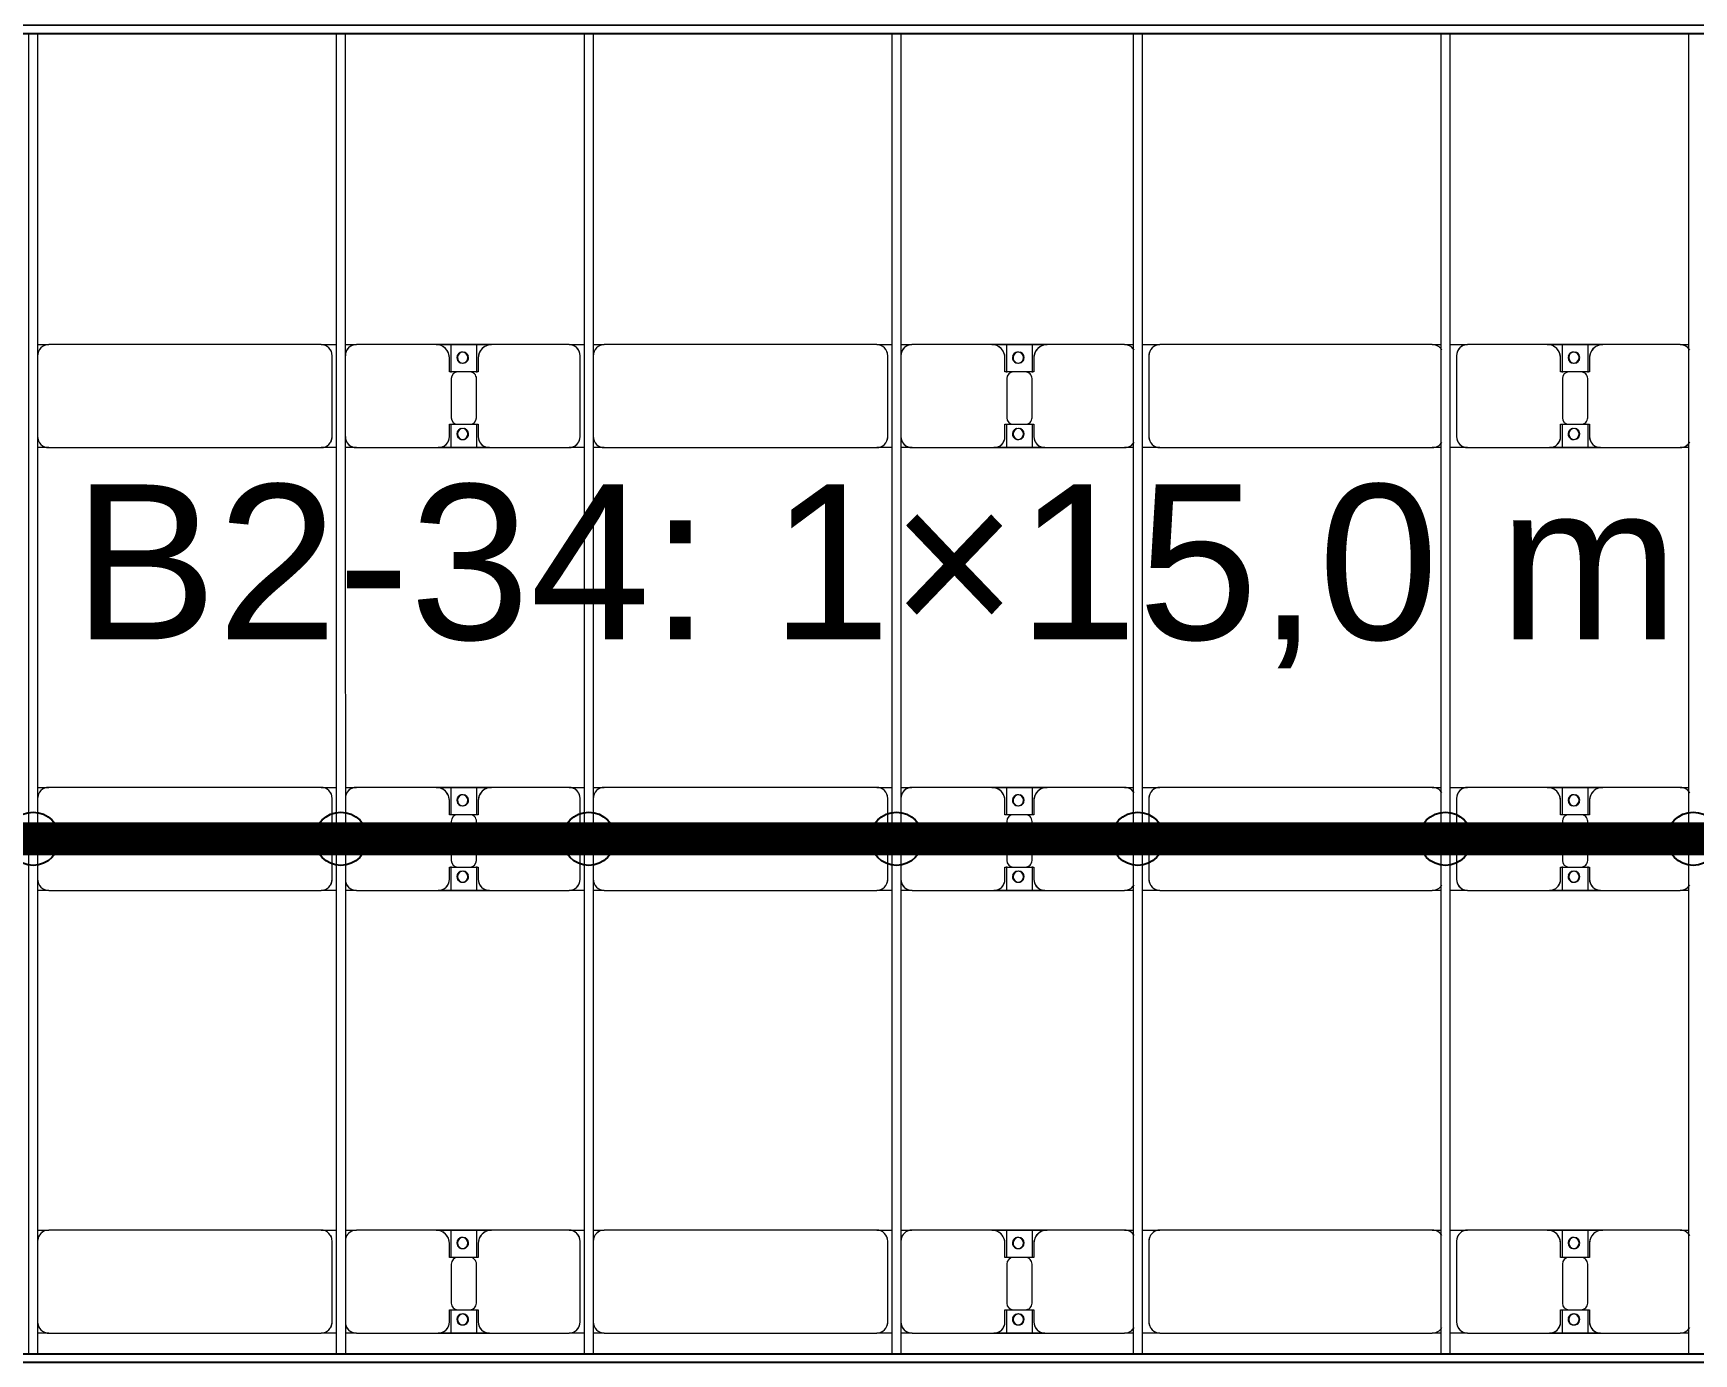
# Model space of a CAD drawing. Header units: millimetres. Extents: x -248177 to 167033, y 156986 to 268923.
# Drawn here: x -236613 to -229111, y 196419 to 202382 of the extents above; entities that cross this region are included whole.
import ezdxf

# ---------------------------------------------------------------- set-up
doc = ezdxf.new("R2010")
doc.units = ezdxf.units.MM
for name, color, linetype, lineweight in [('A-DETL-MBND', 5, 'Continuous', 9), ('A-GENM', 13, 'Continuous', 9), ('S-BEAM', 12, 'Continuous', 9)]:
    doc.layers.add(name, color=color, linetype=linetype, lineweight=lineweight)
doc.layers.add('GC-GHI CHU', color=2, linetype='Continuous')
doc.layers.add('GC-HOP 40x60 GIA CUONG', color=1, linetype='Continuous')
doc.styles.add('GC_VN', font='arial.ttf')

# ---------------------------------------------------------------- blocks, each defined once
blk = doc.blocks.new('Dai phao do pin - DẢI PHAO ĐỠ PIN-V18-BỐ TRÍ KHUNG KẾT CẤU BÈ PIN 02')
at = {"layer": 'A-DETL-MBND', "color": 8}
for p, q in [((1839.7, 241.6), (1889.7, 241.6)), ((1839.7, 241.6), (1889.7, 241.6)), ((3120.3, 241.6), (1889.7, 241.6)), ((3120.3, 241.6), (3189.7, 241.6)), ((3120.3, 241.6), (3189.7, 241.6)), ((3229.7, 241.6), (3279.7, 241.6)), ((3229.7, 241.6), (3279.7, 241.6)), ((3639.7, 241.6), (3279.7, 241.6)), ((3639.7, 241.6), (3822.2, 241.6)), ((3822.2, 241.6), (3639.7, 241.6)), ((3707.8, 241.6), (3890.3, 241.6)), ((3707.8, 116.2), (3707.8, 241.6)), ((3890.3, 241.6), (3707.8, 241.6)), ((3822.2, 241.6), (3822.2, 116.2)), ((4240.3, 241.6), (3890.3, 241.6)), ((4240.3, 241.6), (4309.7, 241.6)), ((4240.3, 241.6), (4309.7, 241.6)), ((4349.7, 241.6), (4399.7, 241.6)), ((4349.7, 241.6), (4399.7, 241.6)), ((5630.3, 241.6), (4399.7, 241.6)), ((5630.3, 241.6), (5699.7, 241.6)), ((5630.3, 241.6), (5699.7, 241.6)), ((5739.7, 241.6), (5789.7, 241.6)), ((5739.7, 241.6), (5789.7, 241.6)), ((6149.7, 241.6), (5789.7, 241.6)), ((6149.7, 241.6), (6332.2, 241.6)), ((6332.2, 241.6), (6149.7, 241.6)), ((6217.8, 241.6), (6400.3, 241.6)), ((6217.8, 116.2), (6217.8, 241.6)), ((6400.3, 241.6), (6217.8, 241.6)), ((6332.2, 241.6), (6332.2, 116.2)), ((6750.3, 241.6), (6400.3, 241.6)), ((6750.3, 241.6), (6789.7, 241.6)), ((6750.3, 241.6), (6789.7, 241.6)), ((6829.7, 241.6), (6909.7, 241.6)), ((6829.7, 241.6), (6909.7, 241.6)), ((8140.3, 241.6), (6909.7, 241.6)), ((8140.3, 241.6), (8179.7, 241.6)), ((8140.3, 241.6), (8179.7, 241.6)), ((8219.7, 241.6), (8299.7, 241.6)), ((8219.7, 241.6), (8299.7, 241.6)), ((8659.7, 241.6), (8299.7, 241.6)), ((8659.7, 241.6), (8842.2, 241.6)), ((8842.2, 241.6), (8659.7, 241.6)), ((8727.8, 241.6), (8910.3, 241.6)), ((8727.8, 116.2), (8727.8, 241.6)), ((8910.3, 241.6), (8727.8, 241.6)), ((8842.2, 241.6), (8842.2, 116.2)), ((9260.3, 241.6), (8910.3, 241.6)), ((9260.3, 241.6), (9299.7, 241.6)), ((9260.3, 241.6), (9299.7, 241.6)), ((3170.3, -173.4), (3170.3, 191.6)), ((3699.7, 118.2), (3699.7, 181.6)), ((3830.3, 181.6), (3830.3, 118.2)), ((4290.3, -173.4), (4290.3, 191.6)), ((5680.3, -173.4), (5680.3, 191.6)), ((6209.7, 118.2), (6209.7, 181.6)), ((6340.3, 181.6), (6340.3, 118.2)), ((6859.7, 191.6), (6859.7, -173.4)), ((8249.7, 191.6), (8249.7, -173.4)), ((8719.7, 118.2), (8719.7, 181.6)), ((8850.3, 181.6), (8850.3, 118.2)), ((3792.2, 118.2), (3699.7, 118.2)), ((3707.8, 88.2), (3707.8, -88.2)), ((3830.3, 118.2), (3737.8, 118.2)), ((3822.2, -88.2), (3822.2, 88.2)), ((6302.2, 118.2), (6209.7, 118.2)), ((6217.8, 88.2), (6217.8, -88.2)), ((6340.3, 118.2), (6247.8, 118.2)), ((6332.2, -88.2), (6332.2, 88.2)), ((8812.2, 118.2), (8719.7, 118.2)), ((8727.8, 88.2), (8727.8, -88.2)), ((8850.3, 118.2), (8757.8, 118.2)), ((8842.2, -88.2), (8842.2, 88.2)), ((3699.7, -173.4), (3699.7, -118.2)), ((3699.7, -118.2), (3792.2, -118.2)), ((3707.8, -223.4), (3707.8, -116.2)), ((3737.8, -118.2), (3830.3, -118.2)), ((3822.2, -116.2), (3822.2, -223.4)), ((3830.3, -118.2), (3830.3, -173.4)), ((6209.7, -173.4), (6209.7, -118.2)), ((6209.7, -118.2), (6302.2, -118.2)), ((6217.8, -223.4), (6217.8, -116.2)), ((6247.8, -118.2), (6340.3, -118.2)), ((6332.2, -116.2), (6332.2, -223.4)), ((6340.3, -118.2), (6340.3, -173.4)), ((8719.7, -173.4), (8719.7, -118.2)), ((8719.7, -118.2), (8812.2, -118.2)), ((8727.8, -223.4), (8727.8, -116.2)), ((8757.8, -118.2), (8850.3, -118.2)), ((8842.2, -116.2), (8842.2, -223.4)), ((8850.3, -118.2), (8850.3, -173.4)), ((1889.7, -223.4), (1839.7, -223.4)), ((1889.7, -223.4), (1839.7, -223.4)), ((1889.7, -223.4), (3120.3, -223.4)), ((3189.7, -223.4), (3120.3, -223.4)), ((3189.7, -223.4), (3120.3, -223.4)), ((3279.7, -223.4), (3229.7, -223.4)), ((3279.7, -223.4), (3229.7, -223.4)), ((3279.7, -223.4), (3649.7, -223.4)), ((3822.2, -223.4), (3649.7, -223.4)), ((3649.7, -223.4), (3822.2, -223.4)), ((3880.3, -223.4), (3707.8, -223.4)), ((3707.8, -223.4), (3880.3, -223.4)), ((3880.3, -223.4), (4240.3, -223.4)), ((4309.7, -223.4), (4240.3, -223.4)), ((4309.7, -223.4), (4240.3, -223.4)), ((4399.7, -223.4), (4349.7, -223.4)), ((4399.7, -223.4), (4349.7, -223.4)), ((4399.7, -223.4), (5630.3, -223.4)), ((5699.7, -223.4), (5630.3, -223.4)), ((5699.7, -223.4), (5630.3, -223.4)), ((5789.7, -223.4), (5739.7, -223.4)), ((5789.7, -223.4), (5739.7, -223.4)), ((5789.7, -223.4), (6159.7, -223.4)), ((6332.2, -223.4), (6159.7, -223.4)), ((6159.7, -223.4), (6332.2, -223.4)), ((6390.3, -223.4), (6217.8, -223.4)), ((6217.8, -223.4), (6390.3, -223.4)), ((6390.3, -223.4), (6750.3, -223.4)), ((6789.7, -223.4), (6750.3, -223.4)), ((6789.7, -223.4), (6750.3, -223.4)), ((6909.7, -223.4), (6829.7, -223.4)), ((6909.7, -223.4), (6829.7, -223.4)), ((6909.7, -223.4), (8140.3, -223.4)), ((8179.7, -223.4), (8140.3, -223.4)), ((8179.7, -223.4), (8140.3, -223.4)), ((8299.7, -223.4), (8219.7, -223.4)), ((8299.7, -223.4), (8219.7, -223.4)), ((8299.7, -223.4), (8669.7, -223.4)), ((8842.2, -223.4), (8669.7, -223.4)), ((8669.7, -223.4), (8842.2, -223.4)), ((8900.3, -223.4), (8727.8, -223.4)), ((8727.8, -223.4), (8900.3, -223.4)), ((8900.3, -223.4), (9260.3, -223.4)), ((9299.7, -223.4), (9260.3, -223.4)), ((9299.7, -223.4), (9260.3, -223.4))]:
    blk.add_line(p, q, dxfattribs=at)
for centre, radius, start, end in [((1889.7, 191.6), 50, 90, 180), ((1889.7, 191.6), 50, 105, 135), ((3120.3, 191.6), 50, 360, 90), ((3120.3, 191.6), 50, 60, 90), ((3279.7, 191.6), 50, 90, 180), ((3279.7, 191.6), 50, 105, 180), ((3639.7, 181.6), 60, 360, 90), ((3639.7, 181.6), 60, 360, 60), ((3890.3, 181.6), 60, 90, 180), ((3890.3, 181.6), 60, 120, 180), ((4240.3, 191.6), 50, 360, 90), ((4240.3, 191.6), 50, 360, 75), ((4399.7, 191.6), 50, 90, 180), ((4399.7, 191.6), 50, 105, 135), ((5630.3, 191.6), 50, 360, 90), ((5630.3, 191.6), 50, 60, 90), ((5789.7, 191.6), 50, 90, 180), ((5789.7, 191.6), 50, 105, 180), ((6149.7, 181.6), 60, 0, 90), ((6149.7, 181.6), 60, 0, 60), ((6400.3, 181.6), 60, 90, 180), ((6400.3, 181.6), 60, 120, 180), ((6750.3, 191.6), 50, 30, 90), ((6750.3, 191.6), 50, 30, 75), ((6909.7, 191.6), 50, 90, 180), ((6909.7, 191.6), 50, 105, 135), ((8140.3, 191.6), 50, 30, 90), ((8140.3, 191.6), 50, 60, 90), ((8299.7, 191.6), 50, 90, 180), ((8299.7, 191.6), 50, 105, 180), ((8659.7, 181.6), 60, 0, 90), ((8659.7, 181.6), 60, 0, 60), ((8910.3, 181.6), 60, 90, 180), ((8910.3, 181.6), 60, 123.3845, 180), ((9260.3, 191.6), 50, 30, 90), ((9260.3, 191.6), 50, 30, 75), ((1889.7, 191.6), 50, 150, 180), ((3120.3, 191.6), 50, 15, 30), ((3758.6, 183.2), 25, 0, 180), ((3758.6, 183.2), 25, 180, 0), ((3758.6, 183.2), 25, 0, 165), ((3761.4, 183.2), 25, 0, 180), ((3761.4, 183.2), 25, 90, 180), ((3761.4, 183.2), 25, 180, 0), ((3761.4, 183.2), 25, 180, 300), ((3758.6, 183.2), 25, 210, 0), ((3761.4, 183.2), 25, 15, 75), ((3761.4, 183.2), 25, 330, 345), ((4399.7, 191.6), 50, 150, 180), ((5630.3, 191.6), 50, 15, 30), ((6268.6, 183.2), 25, 0, 180), ((6268.6, 183.2), 25, 180, 0), ((6268.6, 183.2), 25, 0, 165), ((6271.4, 183.2), 25, 0, 180), ((6271.4, 183.2), 25, 90, 180), ((6271.4, 183.2), 25, 180, 0), ((6271.4, 183.2), 25, 180, 300), ((6268.6, 183.2), 25, 210, 0), ((6271.4, 183.2), 25, 15, 75), ((6271.4, 183.2), 25, 330, 345), ((6909.7, 191.6), 50, 150, 180), ((8778.6, 183.2), 25, 360, 180), ((8778.6, 183.2), 25, 180, 360), ((8778.6, 183.2), 25, 360, 165), ((8781.4, 183.2), 25, 0, 180), ((8781.4, 183.2), 25, 90, 180), ((8781.4, 183.2), 25, 180, 360), ((8781.4, 183.2), 25, 180, 300), ((8778.6, 183.2), 25, 210, 360), ((8781.4, 183.2), 25, 15, 75), ((8781.4, 183.2), 25, 330, 345), ((3737.8, 88.2), 30, 90, 180), ((3792.2, 88.2), 30, 360, 90), ((6247.8, 88.2), 30, 90, 180), ((6302.2, 88.2), 30, 360, 90), ((8757.8, 88.2), 30, 90, 180), ((8812.2, 88.2), 30, 360, 90), ((3737.8, -88.2), 30, 180, 270), ((3758.6, -161.8), 25, 0, 180), ((3758.6, -161.8), 25, 105, 165), ((3761.4, -161.8), 25, 360, 180), ((3761.4, -161.8), 25, 105, 180), ((3758.6, -161.8), 25, 360, 75), ((3761.4, -161.8), 25, 15, 75), ((3792.2, -88.2), 30, 270, 360), ((6247.8, -88.2), 30, 180, 270), ((6268.6, -161.8), 25, 0, 180), ((6268.6, -161.8), 25, 105, 165), ((6271.4, -161.8), 25, 0, 180), ((6271.4, -161.8), 25, 105, 180), ((6268.6, -161.8), 25, 0, 75), ((6271.4, -161.8), 25, 15, 75), ((6302.2, -88.2), 30, 270, 0), ((8757.8, -88.2), 30, 180, 270), ((8778.6, -161.8), 25, 0, 180), ((8778.6, -161.8), 25, 105, 165), ((8781.4, -161.8), 25, 0, 180), ((8781.4, -161.8), 25, 105, 180), ((8778.6, -161.8), 25, 0, 75), ((8781.4, -161.8), 25, 15, 75), ((8812.2, -88.2), 30, 270, 0), ((1889.7, -173.4), 50, 180, 270), ((1889.7, -173.4), 50, 180, 210), ((1889.7, -173.4), 50, 240, 270), ((3120.3, -173.4), 50, 270, 360), ((3120.3, -173.4), 50, 285, 300), ((3120.3, -173.4), 50, 330, 360), ((3279.7, -173.4), 50, 180, 270), ((3279.7, -173.4), 50, 180, 255), ((3649.7, -173.4), 50, 270, 360), ((3649.7, -173.4), 50, 285, 0), ((3758.6, -161.8), 25, 180, 0), ((3758.6, -161.8), 25, 195, 360), ((3761.4, -161.8), 25, 180, 0), ((3761.4, -161.8), 25, 180, 270), ((3761.4, -161.8), 25, 285, 345), ((3880.3, -173.4), 50, 180, 270), ((3880.3, -173.4), 50, 180, 255), ((4240.3, -173.4), 50, 270, 360), ((4240.3, -173.4), 50, 285, 360), ((4399.7, -173.4), 50, 180, 270), ((4399.7, -173.4), 50, 180, 210), ((4399.7, -173.4), 50, 240, 270), ((5630.3, -173.4), 50, 270, 360), ((5630.3, -173.4), 50, 285, 300), ((5630.3, -173.4), 50, 330, 360), ((5789.7, -173.4), 50, 180, 270), ((5789.7, -173.4), 50, 180, 255), ((6159.7, -173.4), 50, 270, 0), ((6159.7, -173.4), 50, 285, 0), ((6268.6, -161.8), 25, 180, 0), ((6268.6, -161.8), 25, 195, 0), ((6271.4, -161.8), 25, 180, 0), ((6271.4, -161.8), 25, 180, 270), ((6271.4, -161.8), 25, 285, 345), ((6390.3, -173.4), 50, 180, 270), ((6390.3, -173.4), 50, 180, 255), ((6750.3, -173.4), 50, 270, 330), ((6750.3, -173.4), 50, 285, 330), ((6909.7, -173.4), 50, 180, 270), ((6909.7, -173.4), 50, 180, 210), ((6909.7, -173.4), 50, 240, 270), ((8140.3, -173.4), 50, 270, 330), ((8140.3, -173.4), 50, 285, 300), ((8299.7, -173.4), 50, 180, 270), ((8299.7, -173.4), 50, 180, 255), ((8669.7, -173.4), 50, 270, 360), ((8669.7, -173.4), 50, 285, 360), ((8778.6, -161.8), 25, 180, 0), ((8778.6, -161.8), 25, 195, 0), ((8781.4, -161.8), 25, 180, 0), ((8781.4, -161.8), 25, 180, 270), ((8781.4, -161.8), 25, 285, 345), ((8900.3, -173.4), 50, 180, 270), ((8900.3, -173.4), 50, 180, 255), ((9260.3, -173.4), 50, 270, 330), ((9260.3, -173.4), 50, 285, 330)]:
    blk.add_arc(centre, radius, start, end, dxfattribs=at)
blk = doc.blocks.new('Dai phao do pin - DẢI PHAO ĐỠ PIN-V19-BỐ TRÍ KHUNG KẾT CẤU BÈ PIN 02')
at = {"layer": 'A-DETL-MBND', "color": 8}
for p, q in [((1839.7, 241.6), (1889.7, 241.6)), ((1839.7, 241.6), (1889.7, 241.6)), ((3120.3, 241.6), (1889.7, 241.6)), ((3120.3, 241.6), (3189.7, 241.6)), ((3120.3, 241.6), (3189.7, 241.6)), ((3229.7, 241.6), (3279.7, 241.6)), ((3229.7, 241.6), (3279.7, 241.6)), ((3639.7, 241.6), (3279.7, 241.6)), ((3639.7, 241.6), (3822.2, 241.6)), ((3822.2, 241.6), (3639.7, 241.6)), ((3707.8, 241.6), (3890.3, 241.6)), ((3707.8, 116.2), (3707.8, 241.6)), ((3890.3, 241.6), (3707.8, 241.6)), ((3822.2, 241.6), (3822.2, 116.2)), ((4240.3, 241.6), (3890.3, 241.6)), ((4240.3, 241.6), (4309.7, 241.6)), ((4240.3, 241.6), (4309.7, 241.6)), ((4349.7, 241.6), (4399.7, 241.6)), ((4349.7, 241.6), (4399.7, 241.6)), ((5630.3, 241.6), (4399.7, 241.6)), ((5630.3, 241.6), (5699.7, 241.6)), ((5630.3, 241.6), (5699.7, 241.6)), ((5739.7, 241.6), (5789.7, 241.6)), ((5739.7, 241.6), (5789.7, 241.6)), ((6149.7, 241.6), (5789.7, 241.6)), ((6149.7, 241.6), (6332.2, 241.6)), ((6332.2, 241.6), (6149.7, 241.6)), ((6217.8, 241.6), (6400.3, 241.6)), ((6217.8, 116.2), (6217.8, 241.6)), ((6400.3, 241.6), (6217.8, 241.6)), ((6332.2, 241.6), (6332.2, 116.2)), ((6750.3, 241.6), (6400.3, 241.6)), ((6750.3, 241.6), (6789.7, 241.6)), ((6750.3, 241.6), (6789.7, 241.6)), ((6829.7, 241.6), (6909.7, 241.6)), ((6829.7, 241.6), (6909.7, 241.6)), ((8140.3, 241.6), (6909.7, 241.6)), ((8140.3, 241.6), (8179.7, 241.6)), ((8140.3, 241.6), (8179.7, 241.6)), ((8219.7, 241.6), (8299.7, 241.6)), ((8219.7, 241.6), (8299.7, 241.6)), ((8659.7, 241.6), (8299.7, 241.6)), ((8659.7, 241.6), (8842.2, 241.6)), ((8842.2, 241.6), (8659.7, 241.6)), ((8727.8, 241.6), (8910.3, 241.6)), ((8727.8, 116.2), (8727.8, 241.6)), ((8910.3, 241.6), (8727.8, 241.6)), ((8842.2, 241.6), (8842.2, 116.2)), ((9260.3, 241.6), (8910.3, 241.6)), ((9260.3, 241.6), (9299.7, 241.6)), ((9260.3, 241.6), (9299.7, 241.6)), ((3170.3, -173.4), (3170.3, 191.6)), ((3699.7, 118.2), (3699.7, 181.6)), ((3830.3, 181.6), (3830.3, 118.2)), ((4290.3, -173.4), (4290.3, 191.6)), ((5680.3, -173.4), (5680.3, 191.6)), ((6209.7, 118.2), (6209.7, 181.6)), ((6340.3, 181.6), (6340.3, 118.2)), ((6859.7, 191.6), (6859.7, -173.4)), ((8249.7, 191.6), (8249.7, -173.4)), ((8719.7, 118.2), (8719.7, 181.6)), ((8850.3, 181.6), (8850.3, 118.2)), ((3792.2, 118.2), (3699.7, 118.2)), ((3707.8, 88.2), (3707.8, -88.2)), ((3830.3, 118.2), (3737.8, 118.2)), ((3822.2, -88.2), (3822.2, 88.2)), ((6302.2, 118.2), (6209.7, 118.2)), ((6217.8, 88.2), (6217.8, -88.2)), ((6340.3, 118.2), (6247.8, 118.2)), ((6332.2, -88.2), (6332.2, 88.2)), ((8812.2, 118.2), (8719.7, 118.2)), ((8727.8, 88.2), (8727.8, -88.2)), ((8850.3, 118.2), (8757.8, 118.2)), ((8842.2, -88.2), (8842.2, 88.2)), ((3699.7, -173.4), (3699.7, -118.2)), ((3699.7, -118.2), (3792.2, -118.2)), ((3707.8, -223.4), (3707.8, -116.2)), ((3737.8, -118.2), (3830.3, -118.2)), ((3822.2, -116.2), (3822.2, -223.4)), ((3830.3, -118.2), (3830.3, -173.4)), ((6209.7, -173.4), (6209.7, -118.2)), ((6209.7, -118.2), (6302.2, -118.2)), ((6217.8, -223.4), (6217.8, -116.2)), ((6247.8, -118.2), (6340.3, -118.2)), ((6332.2, -116.2), (6332.2, -223.4)), ((6340.3, -118.2), (6340.3, -173.4)), ((8719.7, -173.4), (8719.7, -118.2)), ((8719.7, -118.2), (8812.2, -118.2)), ((8727.8, -223.4), (8727.8, -116.2)), ((8757.8, -118.2), (8850.3, -118.2)), ((8842.2, -116.2), (8842.2, -223.4)), ((8850.3, -118.2), (8850.3, -173.4)), ((1889.7, -223.4), (1839.7, -223.4)), ((1889.7, -223.4), (1839.7, -223.4)), ((1889.7, -223.4), (3120.3, -223.4)), ((3189.7, -223.4), (3120.3, -223.4)), ((3189.7, -223.4), (3120.3, -223.4)), ((3279.7, -223.4), (3229.7, -223.4)), ((3279.7, -223.4), (3229.7, -223.4)), ((3279.7, -223.4), (3649.7, -223.4)), ((3822.2, -223.4), (3649.7, -223.4)), ((3649.7, -223.4), (3822.2, -223.4)), ((3880.3, -223.4), (3707.8, -223.4)), ((3707.8, -223.4), (3880.3, -223.4)), ((3880.3, -223.4), (4240.3, -223.4)), ((4309.7, -223.4), (4240.3, -223.4)), ((4309.7, -223.4), (4240.3, -223.4)), ((4399.7, -223.4), (4349.7, -223.4)), ((4399.7, -223.4), (4349.7, -223.4)), ((4399.7, -223.4), (5630.3, -223.4)), ((5699.7, -223.4), (5630.3, -223.4)), ((5699.7, -223.4), (5630.3, -223.4)), ((5789.7, -223.4), (5739.7, -223.4)), ((5789.7, -223.4), (5739.7, -223.4)), ((5789.7, -223.4), (6159.7, -223.4)), ((6332.2, -223.4), (6159.7, -223.4)), ((6159.7, -223.4), (6332.2, -223.4)), ((6390.3, -223.4), (6217.8, -223.4)), ((6217.8, -223.4), (6390.3, -223.4)), ((6390.3, -223.4), (6750.3, -223.4)), ((6789.7, -223.4), (6750.3, -223.4)), ((6789.7, -223.4), (6750.3, -223.4)), ((6909.7, -223.4), (6829.7, -223.4)), ((6909.7, -223.4), (6829.7, -223.4)), ((6909.7, -223.4), (8140.3, -223.4)), ((8179.7, -223.4), (8140.3, -223.4)), ((8179.7, -223.4), (8140.3, -223.4)), ((8299.7, -223.4), (8219.7, -223.4)), ((8299.7, -223.4), (8219.7, -223.4)), ((8299.7, -223.4), (8669.7, -223.4)), ((8842.2, -223.4), (8669.7, -223.4)), ((8669.7, -223.4), (8842.2, -223.4)), ((8900.3, -223.4), (8727.8, -223.4)), ((8727.8, -223.4), (8900.3, -223.4)), ((8900.3, -223.4), (9260.3, -223.4)), ((9299.7, -223.4), (9260.3, -223.4)), ((9299.7, -223.4), (9260.3, -223.4))]:
    blk.add_line(p, q, dxfattribs=at)
for centre, radius, start, end in [((1889.7, 191.6), 50, 90, 180), ((1889.7, 191.6), 50, 105, 135), ((3120.3, 191.6), 50, 360, 90), ((3120.3, 191.6), 50, 60, 90), ((3279.7, 191.6), 50, 90, 180), ((3279.7, 191.6), 50, 105, 180), ((3639.7, 181.6), 60, 360, 90), ((3639.7, 181.6), 60, 360, 60), ((3890.3, 181.6), 60, 90, 180), ((3890.3, 181.6), 60, 120, 180), ((4240.3, 191.6), 50, 360, 90), ((4240.3, 191.6), 50, 360, 75), ((4399.7, 191.6), 50, 90, 180), ((4399.7, 191.6), 50, 105, 135), ((5630.3, 191.6), 50, 360, 90), ((5630.3, 191.6), 50, 60, 90), ((5789.7, 191.6), 50, 90, 180), ((5789.7, 191.6), 50, 105, 180), ((6149.7, 181.6), 60, 0, 90), ((6149.7, 181.6), 60, 0, 60), ((6400.3, 181.6), 60, 90, 180), ((6400.3, 181.6), 60, 120, 180), ((6750.3, 191.6), 50, 30, 90), ((6750.3, 191.6), 50, 30, 75), ((6909.7, 191.6), 50, 90, 180), ((6909.7, 191.6), 50, 105, 135), ((8140.3, 191.6), 50, 30, 90), ((8140.3, 191.6), 50, 60, 90), ((8299.7, 191.6), 50, 90, 180), ((8299.7, 191.6), 50, 105, 180), ((8659.7, 181.6), 60, 0, 90), ((8659.7, 181.6), 60, 0, 60), ((8910.3, 181.6), 60, 90, 180), ((8910.3, 181.6), 60, 123.35255, 180), ((9260.3, 191.6), 50, 30, 90), ((9260.3, 191.6), 50, 30, 75), ((1889.7, 191.6), 50, 150, 180), ((3120.3, 191.6), 50, 15, 30), ((3758.6, 183.2), 25, 0, 180), ((3758.6, 183.2), 25, 180, 0), ((3758.6, 183.2), 25, 0, 165), ((3761.4, 183.2), 25, 0, 180), ((3761.4, 183.2), 25, 90, 180), ((3761.4, 183.2), 25, 180, 0), ((3761.4, 183.2), 25, 180, 300), ((3758.6, 183.2), 25, 210, 0), ((3761.4, 183.2), 25, 15, 75), ((3761.4, 183.2), 25, 330, 345), ((4399.7, 191.6), 50, 150, 180), ((5630.3, 191.6), 50, 15, 30), ((6268.6, 183.2), 25, 0, 180), ((6268.6, 183.2), 25, 180, 0), ((6268.6, 183.2), 25, 0, 165), ((6271.4, 183.2), 25, 0, 180), ((6271.4, 183.2), 25, 90, 180), ((6271.4, 183.2), 25, 180, 0), ((6271.4, 183.2), 25, 180, 300), ((6268.6, 183.2), 25, 210, 0), ((6271.4, 183.2), 25, 15, 75), ((6271.4, 183.2), 25, 330, 345), ((6909.7, 191.6), 50, 150, 180), ((8778.6, 183.2), 25, 360, 180), ((8778.6, 183.2), 25, 180, 360), ((8778.6, 183.2), 25, 360, 165), ((8781.4, 183.2), 25, 0, 180), ((8781.4, 183.2), 25, 90, 180), ((8781.4, 183.2), 25, 180, 360), ((8781.4, 183.2), 25, 180, 300), ((8778.6, 183.2), 25, 210, 360), ((8781.4, 183.2), 25, 15, 75), ((8781.4, 183.2), 25, 330, 345), ((3737.8, 88.2), 30, 90, 180), ((3792.2, 88.2), 30, 360, 90), ((6247.8, 88.2), 30, 90, 180), ((6302.2, 88.2), 30, 360, 90), ((8757.8, 88.2), 30, 90, 180), ((8812.2, 88.2), 30, 360, 90), ((3737.8, -88.2), 30, 180, 270), ((3758.6, -161.8), 25, 0, 180), ((3758.6, -161.8), 25, 105, 165), ((3761.4, -161.8), 25, 360, 180), ((3761.4, -161.8), 25, 105, 180), ((3758.6, -161.8), 25, 360, 75), ((3761.4, -161.8), 25, 15, 75), ((3792.2, -88.2), 30, 270, 360), ((6247.8, -88.2), 30, 180, 270), ((6268.6, -161.8), 25, 0, 180), ((6268.6, -161.8), 25, 105, 165), ((6271.4, -161.8), 25, 0, 180), ((6271.4, -161.8), 25, 105, 180), ((6268.6, -161.8), 25, 0, 75), ((6271.4, -161.8), 25, 15, 75), ((6302.2, -88.2), 30, 270, 0), ((8757.8, -88.2), 30, 180, 270), ((8778.6, -161.8), 25, 0, 180), ((8778.6, -161.8), 25, 105, 165), ((8781.4, -161.8), 25, 0, 180), ((8781.4, -161.8), 25, 105, 180), ((8778.6, -161.8), 25, 0, 75), ((8781.4, -161.8), 25, 15, 75), ((8812.2, -88.2), 30, 270, 0), ((1889.7, -173.4), 50, 180, 270), ((1889.7, -173.4), 50, 180, 210), ((1889.7, -173.4), 50, 240, 270), ((3120.3, -173.4), 50, 270, 360), ((3120.3, -173.4), 50, 285, 300), ((3120.3, -173.4), 50, 330, 360), ((3279.7, -173.4), 50, 180, 270), ((3279.7, -173.4), 50, 180, 255), ((3649.7, -173.4), 50, 270, 360), ((3649.7, -173.4), 50, 285, 0), ((3758.6, -161.8), 25, 180, 0), ((3758.6, -161.8), 25, 195, 360), ((3761.4, -161.8), 25, 180, 0), ((3761.4, -161.8), 25, 180, 270), ((3761.4, -161.8), 25, 285, 345), ((3880.3, -173.4), 50, 180, 270), ((3880.3, -173.4), 50, 180, 255), ((4240.3, -173.4), 50, 270, 360), ((4240.3, -173.4), 50, 285, 360), ((4399.7, -173.4), 50, 180, 270), ((4399.7, -173.4), 50, 180, 210), ((4399.7, -173.4), 50, 240, 270), ((5630.3, -173.4), 50, 270, 360), ((5630.3, -173.4), 50, 285, 300), ((5630.3, -173.4), 50, 330, 360), ((5789.7, -173.4), 50, 180, 270), ((5789.7, -173.4), 50, 180, 255), ((6159.7, -173.4), 50, 270, 0), ((6159.7, -173.4), 50, 285, 0), ((6268.6, -161.8), 25, 180, 0), ((6268.6, -161.8), 25, 195, 0), ((6271.4, -161.8), 25, 180, 0), ((6271.4, -161.8), 25, 180, 270), ((6271.4, -161.8), 25, 285, 345), ((6390.3, -173.4), 50, 180, 270), ((6390.3, -173.4), 50, 180, 255), ((6750.3, -173.4), 50, 270, 330), ((6750.3, -173.4), 50, 285, 330), ((6909.7, -173.4), 50, 180, 270), ((6909.7, -173.4), 50, 180, 210), ((6909.7, -173.4), 50, 240, 270), ((8140.3, -173.4), 50, 270, 330), ((8140.3, -173.4), 50, 285, 300), ((8299.7, -173.4), 50, 180, 270), ((8299.7, -173.4), 50, 180, 255), ((8669.7, -173.4), 50, 270, 360), ((8669.7, -173.4), 50, 285, 360), ((8778.6, -161.8), 25, 180, 0), ((8778.6, -161.8), 25, 195, 0), ((8781.4, -161.8), 25, 180, 0), ((8781.4, -161.8), 25, 180, 270), ((8781.4, -161.8), 25, 285, 345), ((8900.3, -173.4), 50, 180, 270), ((8900.3, -173.4), 50, 180, 255), ((9260.3, -173.4), 50, 270, 330), ((9260.3, -173.4), 50, 285, 330)]:
    blk.add_arc(centre, radius, start, end, dxfattribs=at)
blk = doc.blocks.new('Dai phao do pin - DẢI PHAO ĐỠ PIN-V20-BỐ TRÍ KHUNG KẾT CẤU BÈ PIN 02')
at = {"layer": 'A-DETL-MBND', "color": 8}
for p, q in [((1839.7, 241.6), (1889.7, 241.6)), ((1839.7, 241.6), (1889.7, 241.6)), ((3120.3, 241.6), (1889.7, 241.6)), ((3120.3, 241.6), (3189.7, 241.6)), ((3120.3, 241.6), (3189.7, 241.6)), ((3229.7, 241.6), (3279.7, 241.6)), ((3229.7, 241.6), (3279.7, 241.6)), ((3639.7, 241.6), (3279.7, 241.6)), ((3639.7, 241.6), (3822.2, 241.6)), ((3822.2, 241.6), (3639.7, 241.6)), ((3707.8, 241.6), (3890.3, 241.6)), ((3707.8, 116.2), (3707.8, 241.6)), ((3890.3, 241.6), (3707.8, 241.6)), ((3822.2, 241.6), (3822.2, 116.2)), ((4240.3, 241.6), (3890.3, 241.6)), ((4240.3, 241.6), (4309.7, 241.6)), ((4240.3, 241.6), (4309.7, 241.6)), ((4349.7, 241.6), (4399.7, 241.6)), ((4349.7, 241.6), (4399.7, 241.6)), ((5630.3, 241.6), (4399.7, 241.6)), ((5630.3, 241.6), (5699.7, 241.6)), ((5630.3, 241.6), (5699.7, 241.6)), ((5739.7, 241.6), (5789.7, 241.6)), ((5739.7, 241.6), (5789.7, 241.6)), ((6149.7, 241.6), (5789.7, 241.6)), ((6149.7, 241.6), (6332.2, 241.6)), ((6332.2, 241.6), (6149.7, 241.6)), ((6217.8, 241.6), (6400.3, 241.6)), ((6217.8, 116.2), (6217.8, 241.6)), ((6400.3, 241.6), (6217.8, 241.6)), ((6332.2, 241.6), (6332.2, 116.2)), ((6750.3, 241.6), (6400.3, 241.6)), ((6750.3, 241.6), (6789.7, 241.6)), ((6750.3, 241.6), (6789.7, 241.6)), ((6829.7, 241.6), (6909.7, 241.6)), ((6829.7, 241.6), (6909.7, 241.6)), ((8140.3, 241.6), (6909.7, 241.6)), ((8140.3, 241.6), (8179.7, 241.6)), ((8140.3, 241.6), (8179.7, 241.6)), ((8219.7, 241.6), (8299.7, 241.6)), ((8219.7, 241.6), (8299.7, 241.6)), ((8659.7, 241.6), (8299.7, 241.6)), ((8659.7, 241.6), (8842.2, 241.6)), ((8842.2, 241.6), (8659.7, 241.6)), ((8727.8, 241.6), (8910.3, 241.6)), ((8727.8, 116.2), (8727.8, 241.6)), ((8910.3, 241.6), (8727.8, 241.6)), ((8842.2, 241.6), (8842.2, 116.2)), ((9260.3, 241.6), (8910.3, 241.6)), ((9260.3, 241.6), (9299.7, 241.6)), ((9260.3, 241.6), (9299.7, 241.6)), ((3170.3, -173.4), (3170.3, 191.6)), ((3699.7, 118.2), (3699.7, 181.6)), ((3830.3, 181.6), (3830.3, 118.2)), ((4290.3, -173.4), (4290.3, 191.6)), ((5680.3, -173.4), (5680.3, 191.6)), ((6209.7, 118.2), (6209.7, 181.6)), ((6340.3, 181.6), (6340.3, 118.2)), ((6859.7, 191.6), (6859.7, -173.4)), ((8249.7, 191.6), (8249.7, -173.4)), ((8719.7, 118.2), (8719.7, 181.6)), ((8850.3, 181.6), (8850.3, 118.2)), ((3792.2, 118.2), (3699.7, 118.2)), ((3707.8, 88.2), (3707.8, -88.2)), ((3830.3, 118.2), (3737.8, 118.2)), ((3822.2, -88.2), (3822.2, 88.2)), ((6302.2, 118.2), (6209.7, 118.2)), ((6217.8, 88.2), (6217.8, -88.2)), ((6340.3, 118.2), (6247.8, 118.2)), ((6332.2, -88.2), (6332.2, 88.2)), ((8812.2, 118.2), (8719.7, 118.2)), ((8727.8, 88.2), (8727.8, -88.2)), ((8850.3, 118.2), (8757.8, 118.2)), ((8842.2, -88.2), (8842.2, 88.2)), ((3699.7, -173.4), (3699.7, -118.2)), ((3699.7, -118.2), (3792.2, -118.2)), ((3707.8, -223.4), (3707.8, -116.2)), ((3737.8, -118.2), (3830.3, -118.2)), ((3822.2, -116.2), (3822.2, -223.4)), ((3830.3, -118.2), (3830.3, -173.4)), ((6209.7, -173.4), (6209.7, -118.2)), ((6209.7, -118.2), (6302.2, -118.2)), ((6217.8, -223.4), (6217.8, -116.2)), ((6247.8, -118.2), (6340.3, -118.2)), ((6332.2, -116.2), (6332.2, -223.4)), ((6340.3, -118.2), (6340.3, -173.4)), ((8719.7, -173.4), (8719.7, -118.2)), ((8719.7, -118.2), (8812.2, -118.2)), ((8727.8, -223.4), (8727.8, -116.2)), ((8757.8, -118.2), (8850.3, -118.2)), ((8842.2, -116.2), (8842.2, -223.4)), ((8850.3, -118.2), (8850.3, -173.4)), ((1889.7, -223.4), (1839.7, -223.4)), ((1889.7, -223.4), (1839.7, -223.4)), ((1889.7, -223.4), (3120.3, -223.4)), ((3189.7, -223.4), (3120.3, -223.4)), ((3189.7, -223.4), (3120.3, -223.4)), ((3279.7, -223.4), (3229.7, -223.4)), ((3279.7, -223.4), (3229.7, -223.4)), ((3279.7, -223.4), (3649.7, -223.4)), ((3822.2, -223.4), (3649.7, -223.4)), ((3649.7, -223.4), (3822.2, -223.4)), ((3880.3, -223.4), (3707.8, -223.4)), ((3707.8, -223.4), (3880.3, -223.4)), ((3880.3, -223.4), (4240.3, -223.4)), ((4309.7, -223.4), (4240.3, -223.4)), ((4309.7, -223.4), (4240.3, -223.4)), ((4399.7, -223.4), (4349.7, -223.4)), ((4399.7, -223.4), (4349.7, -223.4)), ((4399.7, -223.4), (5630.3, -223.4)), ((5699.7, -223.4), (5630.3, -223.4)), ((5699.7, -223.4), (5630.3, -223.4)), ((5789.7, -223.4), (5739.7, -223.4)), ((5789.7, -223.4), (5739.7, -223.4)), ((5789.7, -223.4), (6159.7, -223.4)), ((6332.2, -223.4), (6159.7, -223.4)), ((6159.7, -223.4), (6332.2, -223.4)), ((6390.3, -223.4), (6217.8, -223.4)), ((6217.8, -223.4), (6390.3, -223.4)), ((6390.3, -223.4), (6750.3, -223.4)), ((6789.7, -223.4), (6750.3, -223.4)), ((6789.7, -223.4), (6750.3, -223.4)), ((6909.7, -223.4), (6829.7, -223.4)), ((6909.7, -223.4), (6829.7, -223.4)), ((6909.7, -223.4), (8140.3, -223.4)), ((8179.7, -223.4), (8140.3, -223.4)), ((8179.7, -223.4), (8140.3, -223.4)), ((8299.7, -223.4), (8219.7, -223.4)), ((8299.7, -223.4), (8219.7, -223.4)), ((8299.7, -223.4), (8669.7, -223.4)), ((8842.2, -223.4), (8669.7, -223.4)), ((8669.7, -223.4), (8842.2, -223.4)), ((8900.3, -223.4), (8727.8, -223.4)), ((8727.8, -223.4), (8900.3, -223.4)), ((8900.3, -223.4), (9260.3, -223.4)), ((9299.7, -223.4), (9260.3, -223.4)), ((9299.7, -223.4), (9260.3, -223.4))]:
    blk.add_line(p, q, dxfattribs=at)
for centre, radius, start, end in [((1889.7, 191.6), 50, 90, 180), ((1889.7, 191.6), 50, 105, 135), ((3120.3, 191.6), 50, 360, 90), ((3120.3, 191.6), 50, 60, 90), ((3279.7, 191.6), 50, 90, 180), ((3279.7, 191.6), 50, 105, 180), ((3639.7, 181.6), 60, 360, 90), ((3639.7, 181.6), 60, 360, 60), ((3890.3, 181.6), 60, 90, 180), ((3890.3, 181.6), 60, 120, 180), ((4240.3, 191.6), 50, 360, 90), ((4240.3, 191.6), 50, 360, 75), ((4399.7, 191.6), 50, 90, 180), ((4399.7, 191.6), 50, 105, 135), ((5630.3, 191.6), 50, 360, 90), ((5630.3, 191.6), 50, 60, 90), ((5789.7, 191.6), 50, 90, 180), ((5789.7, 191.6), 50, 105, 180), ((6149.7, 181.6), 60, 0, 90), ((6149.7, 181.6), 60, 0, 60), ((6400.3, 181.6), 60, 90, 180), ((6400.3, 181.6), 60, 120, 180), ((6750.3, 191.6), 50, 30, 90), ((6750.3, 191.6), 50, 30, 75), ((6909.7, 191.6), 50, 90, 180), ((6909.7, 191.6), 50, 105, 135), ((8140.3, 191.6), 50, 30, 90), ((8140.3, 191.6), 50, 60, 90), ((8299.7, 191.6), 50, 90, 180), ((8299.7, 191.6), 50, 105, 180), ((8659.7, 181.6), 60, 0, 90), ((8659.7, 181.6), 60, 0, 60), ((8910.3, 181.6), 60, 90, 180), ((8910.3, 181.6), 60, 123.32059, 180), ((9260.3, 191.6), 50, 30, 90), ((9260.3, 191.6), 50, 30, 75), ((1889.7, 191.6), 50, 150, 180), ((3120.3, 191.6), 50, 15, 30), ((3758.6, 183.2), 25, 0, 180), ((3758.6, 183.2), 25, 180, 0), ((3758.6, 183.2), 25, 0, 165), ((3761.4, 183.2), 25, 0, 180), ((3761.4, 183.2), 25, 90, 180), ((3761.4, 183.2), 25, 180, 0), ((3761.4, 183.2), 25, 180, 300), ((3758.6, 183.2), 25, 210, 0), ((3761.4, 183.2), 25, 15, 75), ((3761.4, 183.2), 25, 330, 345), ((4399.7, 191.6), 50, 150, 180), ((5630.3, 191.6), 50, 15, 30), ((6268.6, 183.2), 25, 0, 180), ((6268.6, 183.2), 25, 180, 0), ((6268.6, 183.2), 25, 0, 165), ((6271.4, 183.2), 25, 0, 180), ((6271.4, 183.2), 25, 90, 180), ((6271.4, 183.2), 25, 180, 0), ((6271.4, 183.2), 25, 180, 300), ((6268.6, 183.2), 25, 210, 0), ((6271.4, 183.2), 25, 15, 75), ((6271.4, 183.2), 25, 330, 345), ((6909.7, 191.6), 50, 150, 180), ((8778.6, 183.2), 25, 360, 180), ((8778.6, 183.2), 25, 180, 360), ((8778.6, 183.2), 25, 360, 165), ((8781.4, 183.2), 25, 0, 180), ((8781.4, 183.2), 25, 90, 180), ((8781.4, 183.2), 25, 180, 360), ((8781.4, 183.2), 25, 180, 300), ((8778.6, 183.2), 25, 210, 360), ((8781.4, 183.2), 25, 15, 75), ((8781.4, 183.2), 25, 330, 345), ((3737.8, 88.2), 30, 90, 180), ((3792.2, 88.2), 30, 360, 90), ((6247.8, 88.2), 30, 90, 180), ((6302.2, 88.2), 30, 360, 90), ((8757.8, 88.2), 30, 90, 180), ((8812.2, 88.2), 30, 360, 90), ((3737.8, -88.2), 30, 180, 270), ((3758.6, -161.8), 25, 0, 180), ((3758.6, -161.8), 25, 105, 165), ((3761.4, -161.8), 25, 360, 180), ((3761.4, -161.8), 25, 105, 180), ((3758.6, -161.8), 25, 360, 75), ((3761.4, -161.8), 25, 15, 75), ((3792.2, -88.2), 30, 270, 360), ((6247.8, -88.2), 30, 180, 270), ((6268.6, -161.8), 25, 0, 180), ((6268.6, -161.8), 25, 105, 165), ((6271.4, -161.8), 25, 0, 180), ((6271.4, -161.8), 25, 105, 180), ((6268.6, -161.8), 25, 0, 75), ((6271.4, -161.8), 25, 15, 75), ((6302.2, -88.2), 30, 270, 0), ((8757.8, -88.2), 30, 180, 270), ((8778.6, -161.8), 25, 0, 180), ((8778.6, -161.8), 25, 105, 165), ((8781.4, -161.8), 25, 0, 180), ((8781.4, -161.8), 25, 105, 180), ((8778.6, -161.8), 25, 0, 75), ((8781.4, -161.8), 25, 15, 75), ((8812.2, -88.2), 30, 270, 0), ((1889.7, -173.4), 50, 180, 270), ((1889.7, -173.4), 50, 180, 210), ((1889.7, -173.4), 50, 240, 270), ((3120.3, -173.4), 50, 270, 360), ((3120.3, -173.4), 50, 285, 300), ((3120.3, -173.4), 50, 330, 360), ((3279.7, -173.4), 50, 180, 270), ((3279.7, -173.4), 50, 180, 255), ((3649.7, -173.4), 50, 270, 360), ((3649.7, -173.4), 50, 285, 0), ((3758.6, -161.8), 25, 180, 0), ((3758.6, -161.8), 25, 195, 360), ((3761.4, -161.8), 25, 180, 0), ((3761.4, -161.8), 25, 180, 270), ((3761.4, -161.8), 25, 285, 345), ((3880.3, -173.4), 50, 180, 270), ((3880.3, -173.4), 50, 180, 255), ((4240.3, -173.4), 50, 270, 360), ((4240.3, -173.4), 50, 285, 360), ((4399.7, -173.4), 50, 180, 270), ((4399.7, -173.4), 50, 180, 210), ((4399.7, -173.4), 50, 240, 270), ((5630.3, -173.4), 50, 270, 360), ((5630.3, -173.4), 50, 285, 300), ((5630.3, -173.4), 50, 330, 360), ((5789.7, -173.4), 50, 180, 270), ((5789.7, -173.4), 50, 180, 255), ((6159.7, -173.4), 50, 270, 0), ((6159.7, -173.4), 50, 285, 0), ((6268.6, -161.8), 25, 180, 0), ((6268.6, -161.8), 25, 195, 0), ((6271.4, -161.8), 25, 180, 0), ((6271.4, -161.8), 25, 180, 270), ((6271.4, -161.8), 25, 285, 345), ((6390.3, -173.4), 50, 180, 270), ((6390.3, -173.4), 50, 180, 255), ((6750.3, -173.4), 50, 270, 330), ((6750.3, -173.4), 50, 285, 330), ((6909.7, -173.4), 50, 180, 270), ((6909.7, -173.4), 50, 180, 210), ((6909.7, -173.4), 50, 240, 270), ((8140.3, -173.4), 50, 270, 330), ((8140.3, -173.4), 50, 285, 300), ((8299.7, -173.4), 50, 180, 270), ((8299.7, -173.4), 50, 180, 255), ((8669.7, -173.4), 50, 270, 360), ((8669.7, -173.4), 50, 285, 360), ((8778.6, -161.8), 25, 180, 0), ((8778.6, -161.8), 25, 195, 0), ((8781.4, -161.8), 25, 180, 0), ((8781.4, -161.8), 25, 180, 270), ((8781.4, -161.8), 25, 285, 345), ((8900.3, -173.4), 50, 180, 270), ((8900.3, -173.4), 50, 180, 255), ((9260.3, -173.4), 50, 270, 330), ((9260.3, -173.4), 50, 285, 330)]:
    blk.add_arc(centre, radius, start, end, dxfattribs=at)
blk = doc.blocks.new('Dầm C52 - Dầm C52-24591-BỐ TRÍ KHUNG KẾT CẤU BÈ PIN 02')
at = {"layer": 'S-BEAM', "color": 1}
for p, q in [((-11230.7, 20), (-5270.7, 20)), ((-5270.7, -20), (-11230.7, -20))]:
    blk.add_line(p, q, dxfattribs=at)
blk = doc.blocks.new('Dầm C52 - Dầm C52-24592-BỐ TRÍ KHUNG KẾT CẤU BÈ PIN 02')
at = {"layer": 'S-BEAM', "color": 1}
blk.add_line((-24232.9, 20), (-18272.9, 20), dxfattribs=at)
blk = doc.blocks.new('Dầm C52 - Hộp 40x60-16517-BỐ TRÍ KHUNG KẾT CẤU BÈ PIN 02')
at = {"layer": 'S-BEAM', "color": 3, "lineweight": 25}
for p, q in [((-109999.4, 20), (109999.4, 20)), ((109999.4, -20), (-109999.4, -20))]:
    blk.add_line(p, q, dxfattribs=at)
blk = doc.blocks.new('HOBANMONG_BEPIN 2_rvt-1-BỐ TRÍ KHUNG KẾT CẤU BÈ PIN 02')
at = {"layer": 'A-GENM', "lineweight": 9, "rotation": 0.0007586094741477002}
for name, p in [('Dai phao do pin - DẢI PHAO ĐỠ PIN-V20-BỐ TRÍ KHUNG KẾT CẤU BÈ PIN 02', (-238432.4, 200734.1)), ('Dai phao do pin - DẢI PHAO ĐỠ PIN-V19-BỐ TRÍ KHUNG KẾT CẤU BÈ PIN 02', (-238432.4, 198735)), ('Dai phao do pin - DẢI PHAO ĐỠ PIN-V18-BỐ TRÍ KHUNG KẾT CẤU BÈ PIN 02', (-238432.4, 196735.8))]:
    blk.add_blockref(name, p, dxfattribs=at)
at = {"layer": 'S-BEAM', "lineweight": 9}
for name, p, rotation in [('Dầm C52 - Dầm C52-24592-BỐ TRÍ KHUNG KẾT CẤU BÈ PIN 02', (-229113, 220652.2), 90.00075860989138), ('Dầm C52 - Dầm C52-24591-BỐ TRÍ KHUNG KẾT CẤU BÈ PIN 02', (-236612.8, 207649.8), 90.00075860989138), ('Dầm C52 - Dầm C52-24591-BỐ TRÍ KHUNG KẾT CẤU BÈ PIN 02', (-235222.8, 207649.8), 90.00075860989138), ('Dầm C52 - Dầm C52-24591-BỐ TRÍ KHUNG KẾT CẤU BÈ PIN 02', (-234102.8, 207649.8), 90.00075860989138), ('Dầm C52 - Dầm C52-24591-BỐ TRÍ KHUNG KẾT CẤU BÈ PIN 02', (-232712.8, 207649.9), 90.00075860989138), ('Dầm C52 - Dầm C52-24591-BỐ TRÍ KHUNG KẾT CẤU BÈ PIN 02', (-231622.8, 207649.9), 90.00075860989138), ('Dầm C52 - Dầm C52-24591-BỐ TRÍ KHUNG KẾT CẤU BÈ PIN 02', (-230232.8, 207649.9), 90.00075860989138), ('Dầm C52 - Hộp 40x60-16517-BỐ TRÍ KHUNG KẾT CẤU BÈ PIN 02', (-131154.5, 202400.5), 0.0007586094741477002), ('Dầm C52 - Hộp 40x60-16517-BỐ TRÍ KHUNG KẾT CẤU BÈ PIN 02', (-131154.4, 196400.5), 0.0007586094741477002)]:
    blk.add_blockref(name, p, dxfattribs=dict(at, rotation=rotation))

msp = doc.modelspace()

# ---------------------------------------------------------------- linework, layer by layer
at = {"layer": 'GC-HOP 40x60 GIA CUONG', "const_width": 150}
msp.add_lwpolyline([(-240934, 198744.5), (-225934, 198744.5)], dxfattribs=at)
at = {"layer": 'GC-HOP 40x60 GIA CUONG'}
for centre in [(-236612.8, 198744.5), (-235222.8, 198744.5), (-234102.8, 198744.5), (-232712.8, 198744.5), (-231622.8, 198744.5), (-230232.8, 198744.5), (-229113, 198744.5)]:
    msp.add_circle(centre, 120, dxfattribs=at)

# ---------------------------------------------------------------- block references
at = {"lineweight": 5}
msp.add_blockref('HOBANMONG_BEPIN 2_rvt-1-BỐ TRÍ KHUNG KẾT CẤU BÈ PIN 02', (0, 0), dxfattribs=at)

# ---------------------------------------------------------------- texts
at = {"layer": 'GC-GHI CHU', "style": 'GC_VN'}
msp.add_text('B2-34: 1×15,0 m', height=700, dxfattribs=at).set_placement((-236434, 199644.5))

doc.saveas('drawing.dxf')
